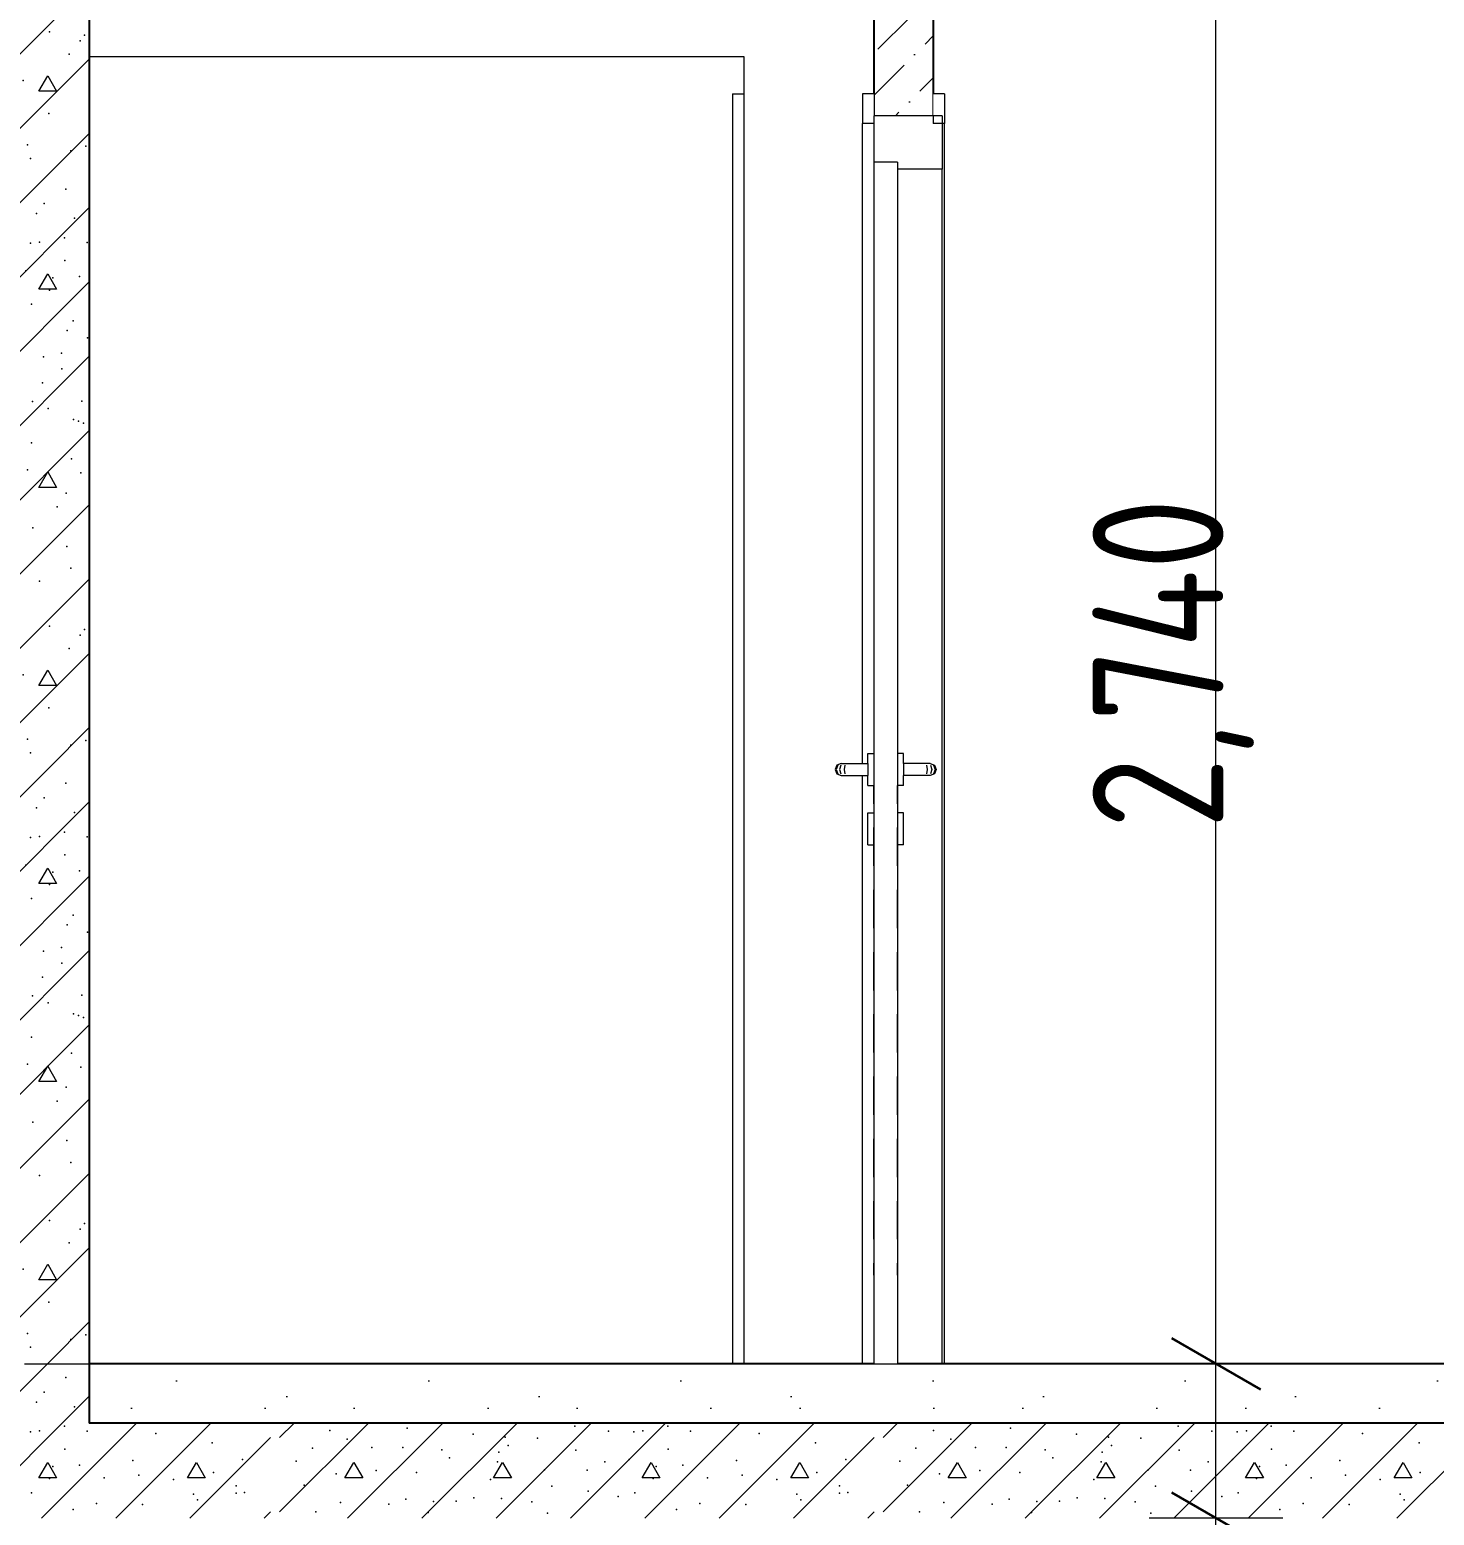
# Model space of a CAD drawing. Header units: millimetres. Extents: x 18162 to 7085488, y 72188 to 247925.
# Drawn here: x 3678329 to 3680692, y 136863 to 139363 of the extents above; entities that cross this region are included whole.
import ezdxf

# ---------------------------------------------------------------- set-up
doc = ezdxf.new("R2010")
doc.units = ezdxf.units.MM
doc.header["$MEASUREMENT"] = 0
doc.linetypes.add('Dot & Dashed', pattern=[670.277762, 317.5, -176.388889, 0, -176.388874])
doc.linetypes.add('Wipeout_Contour', pattern=[1000, 0, -1000])
doc.layers.add('Archicad Doors', color=7, linetype='Continuous')
doc.layers.add('Structural - Bearing', color=7, linetype='Continuous')
doc.styles.add('GENERATED_STYLE_3', font='', dxfattribs={"width": 0.8})
doc.styles.get('GENERATED_STYLE_3').set_extended_font_data('ISOCPEUR MON')
doc.dimstyles.new('GENERATED_STYLE__5', dxfattribs={"dimtxt": 220.000005, "dimasz": 114, "dimexe": 0.18, "dimexo": 150, "dimgap": 0, "dimtad": 1, "dimdec": 0, "dimzin": 0, "dimdsep": 46, "dimtxsty": 'GENERATED_STYLE_3', "dimblk": 'ARROWHEAD_2', "dimblk1": 'ARROWHEAD_2', "dimblk2": 'ARROWHEAD_2', "dimcen": 0.09, "dimclrd": 13, "dimclre": 13, "dimclrt": 13, "dimadec": 0, "dimazin": 0, "dimtfac": 1, "dimtdec": 4, "dimtmove": 0, "dimatfit": 3, "dimfxl": 1, "dimtolj": 1, "dimtzin": 0, "dimarcsym": 0})

# ---------------------------------------------------------------- blocks, each defined once
blk = doc.blocks.new('*X949', base_point=(3761974.7, 95118))
at = {"layer": 'Structural - Bearing', "color": 7, "linetype": 'Continuous', "lineweight": 9}
for p, q in [((3678229.1, 136863.3), (3678383.7, 137018)), ((3678348.7, 136858), (3678508.7, 137018)), ((3678473.7, 136858), (3678633.7, 137018)), ((3678749.5, 136993.7), (3678773.9, 137018)), ((3678749.5, 136868.7), (3678898.9, 137018)), ((3678863.9, 136858), (3679023.9, 137018)), ((3678988.9, 136858), (3679148.9, 137018)), ((3679113.9, 136858), (3679273.9, 137018)), ((3679238.9, 136858), (3679398.9, 137018)), ((3679363.9, 136858), (3679523.9, 137018)), ((3679488.9, 136858), (3679648.9, 137018)), ((3679764.7, 136993.7), (3679789, 137018)), ((3679764.7, 136868.7), (3679914, 137018)), ((3679879, 136858), (3680039, 137018)), ((3680004, 136858), (3680164, 137018)), ((3680129, 136858), (3680289, 137018)), ((3680254, 136858), (3680414, 137018)), ((3680379, 136858), (3680539, 137018)), ((3680504, 136858), (3680664, 137018)), ((3678598.7, 136858), (3678734.4, 136993.7)), ((3679613.9, 136858), (3679749.5, 136993.7)), ((3680629, 136858), (3680764.7, 136993.7)), ((3678344.3, 136926), (3678359.4, 136952)), ((3678359.4, 136952), (3678374.3, 136926)), ((3678594.3, 136926), (3678609.4, 136952)), ((3678609.4, 136952), (3678624.3, 136926)), ((3678859.4, 136926), (3678874.5, 136952)), ((3678874.5, 136952), (3678889.4, 136926)), ((3679109.4, 136926), (3679124.5, 136952)), ((3679124.5, 136952), (3679139.4, 136926)), ((3679359.4, 136926), (3679374.5, 136952)), ((3679374.5, 136952), (3679389.4, 136926)), ((3679609.4, 136926), (3679624.5, 136952)), ((3679624.5, 136952), (3679639.4, 136926)), ((3679874.5, 136926), (3679889.7, 136952)), ((3679889.7, 136952), (3679904.6, 136926)), ((3680124.5, 136926), (3680139.7, 136952)), ((3680139.7, 136952), (3680154.6, 136926)), ((3680374.5, 136926), (3680389.7, 136952)), ((3680389.7, 136952), (3680404.6, 136926)), ((3680624.5, 136926), (3680639.7, 136952)), ((3680639.7, 136952), (3680654.6, 136926)), ((3678374.3, 136926), (3678344.3, 136926)), ((3678624.3, 136926), (3678594.3, 136926)), ((3678889.4, 136926), (3678859.4, 136926)), ((3679139.4, 136926), (3679109.4, 136926)), ((3679389.4, 136926), (3679359.4, 136926)), ((3679639.4, 136926), (3679609.4, 136926)), ((3679904.6, 136926), (3679874.5, 136926)), ((3680154.6, 136926), (3680124.5, 136926)), ((3680404.6, 136926), (3680374.5, 136926)), ((3680654.6, 136926), (3680624.5, 136926)), ((3678723.7, 136858), (3678734.4, 136868.7)), ((3679738.9, 136858), (3679749.5, 136868.7))]:
    blk.add_line(p, q, dxfattribs=at)
for p in [(3678330.2, 137003.5), (3678345.6, 137005), (3678387.4, 137012.8), (3678425.6, 137004.6), (3678541.1, 137000.4), (3678834.2, 137005.9), (3678863.4, 136991.3), (3678964.3, 137009.7), (3679075, 136999.4), (3679129, 136994.2), (3679183.1, 136992.7), (3679246.2, 137012.7), (3679303, 137004.6), (3679345.3, 137003.5), (3679360.8, 137005), (3679402.5, 137012.8), (3679440.8, 137004.6), (3679556.2, 137000.4), (3679849.4, 137005.9), (3679878.5, 136991.3), (3679979.4, 137009.7), (3680090.2, 136999.4), (3680144.1, 136994.2), (3680198.2, 136992.7), (3680261.3, 137012.7), (3680318.1, 137004.6), (3680360.4, 137003.5), (3680375.9, 137005), (3680417.6, 137012.8), (3680455.9, 137004.6), (3680571.4, 137000.4), (3678388.1, 136974.2), (3678636.2, 136984.9), (3678804.6, 136975.8), (3678904.9, 136977.2), (3678956.6, 136976.9), (3679022.3, 136973), (3679118.2, 136969.5), (3679134.1, 136980.7), (3679248, 136972.6), (3679403.2, 136974.2), (3679651.3, 136984.9), (3679819.7, 136975.8), (3679920, 136977.2), (3679971.8, 136976.9), (3680037.4, 136973), (3680133.3, 136969.5), (3680149.2, 136980.7), (3680263.1, 136972.6), (3680418.3, 136974.2), (3680666.4, 136984.9), (3678367.7, 136945.3), (3678412.8, 136947.2), (3678502.8, 136955), (3678687.1, 136956.9), (3678777.6, 136954.3), (3679035.2, 136959.5), (3679116.3, 136953.1), (3679296.5, 136953.1), (3679337.8, 136956.9), (3679382.8, 136945.3), (3679428, 136947.2), (3679517.9, 136955), (3679702.2, 136956.9), (3679792.7, 136954.3), (3680050.4, 136959.5), (3680131.4, 136953.1), (3680311.7, 136953.1), (3680352.9, 136956.9), (3680397.9, 136945.3), (3680443.1, 136947.2), (3680533, 136955), (3678362.5, 136924.7), (3678454.5, 136926), (3678512.4, 136930.3), (3678570.7, 136923), (3678638.1, 136935), (3678844.5, 136932.5), (3678912.1, 136938.3), (3678979.7, 136935), (3679104.3, 136923.1), (3679195.4, 136939.6), (3679266.9, 136938.9), (3679377.7, 136924.7), (3679469.6, 136926), (3679527.5, 136930.3), (3679585.9, 136923), (3679653.2, 136935), (3679859.7, 136932.5), (3679927.3, 136938.3), (3679994.9, 136935), (3680119.4, 136923.1), (3680210.5, 136939.6), (3680282, 136938.9), (3680392.8, 136924.7), (3680484.7, 136926), (3680542.7, 136930.3), (3680601, 136923), (3680668.4, 136935), (3678331.8, 136901), (3678604.6, 136898.3), (3678676.3, 136912.3), (3678676.5, 136900.5), (3678690.3, 136901.5), (3678790.6, 136913.9), (3679076.3, 136892.5), (3679122.7, 136891.2), (3679207.7, 136911.9), (3679268.6, 136903.7), (3679319.3, 136894.9), (3679347, 136901), (3679619.7, 136898.3), (3679691.5, 136912.3), (3679691.6, 136900.5), (3679705.4, 136901.5), (3679805.7, 136913.9), (3680091.5, 136892.5), (3680137.8, 136891.2), (3680222.8, 136911.9), (3680283.8, 136903.7), (3680334.5, 136894.9), (3680362.1, 136901), (3680634.9, 136898.3), (3678402, 136872.9), (3678441.5, 136883), (3678518.7, 136881.4), (3678611.4, 136889.1), (3678810.6, 136869.1), (3678852.1, 136884.5), (3678933, 136881.9), (3678961.7, 136890), (3678999.2, 136867.5), (3679008.4, 136886), (3679046.3, 136887), (3679173.8, 136885.8), (3679200.4, 136866.3), (3679417.2, 136872.9), (3679456.6, 136883), (3679533.8, 136881.4), (3679626.6, 136889.1), (3679825.8, 136869.1), (3679867.2, 136884.5), (3679948.1, 136881.9), (3679976.8, 136890), (3680014.3, 136867.5), (3680023.6, 136886), (3680061.4, 136887), (3680188.9, 136885.8), (3680215.5, 136866.3), (3680432.3, 136872.9), (3680471.7, 136883), (3680549, 136881.4), (3680641.7, 136889.1)]:
    blk.add_point(p, dxfattribs=at)
blk = doc.blocks.new('*X1014', base_point=(3761974.7, 95118))
at = {"layer": 'Structural - Bearing', "color": 7, "linetype": 'Continuous', "lineweight": 9}
for p, q in [((3678229.1, 139738.4), (3678348.7, 139858)), ((3678229.1, 139613.4), (3678429.1, 139813.4)), ((3678234.4, 139785.4), (3678229.1, 139776.1)), ((3678249.5, 139759.4), (3678234.4, 139785.4)), ((3678229.1, 139759.4), (3678249.5, 139759.4)), ((3678229.1, 139488.4), (3678429.1, 139688.4)), ((3678344.3, 139592.7), (3678359.4, 139618.7)), ((3678359.4, 139618.7), (3678374.3, 139592.7)), ((3678374.3, 139592.7), (3678344.3, 139592.7)), ((3678229.1, 139363.4), (3678429.1, 139563.4)), ((3678234.4, 139452.1), (3678229.1, 139442.7)), ((3678249.5, 139426.1), (3678234.4, 139452.1)), ((3678229.1, 139238.4), (3678429.1, 139438.4)), ((3678229.1, 139426), (3678249.5, 139426.1)), ((3678234.4, 139118.7), (3678429.1, 139313.4)), ((3678344.3, 139259.4), (3678359.4, 139285.4)), ((3678359.4, 139285.4), (3678374.3, 139259.4)), ((3678374.3, 139259.4), (3678344.3, 139259.4)), ((3678359.4, 139118.7), (3678429.1, 139188.4)), ((3678229.1, 138988.4), (3678359.4, 139118.7)), ((3678229.1, 139113.4), (3678234.4, 139118.7)), ((3678234.4, 139118.7), (3678229.1, 139109.4)), ((3678249.5, 139092.7), (3678234.4, 139118.7)), ((3678229.1, 139092.7), (3678249.5, 139092.7)), ((3678229.1, 138863.4), (3678429.1, 139063.4)), ((3678344.3, 138926.1), (3678359.4, 138952.1)), ((3678359.4, 138952.1), (3678374.3, 138926)), ((3678229.1, 138738.4), (3678429.1, 138938.4)), ((3678374.3, 138926), (3678344.3, 138926.1)), ((3678229.1, 138613.4), (3678429.1, 138813.4)), ((3678234.4, 138785.4), (3678229.1, 138776.1)), ((3678249.5, 138759.4), (3678234.4, 138785.4)), ((3678229.1, 138759.4), (3678249.5, 138759.4)), ((3678229.1, 138488.4), (3678429.1, 138688.4)), ((3678344.3, 138592.7), (3678359.4, 138618.7)), ((3678359.4, 138618.7), (3678374.3, 138592.7)), ((3678374.3, 138592.7), (3678344.3, 138592.7)), ((3678229.1, 138363.4), (3678429.1, 138563.4)), ((3678234.4, 138452.1), (3678229.1, 138442.7)), ((3678249.5, 138426.1), (3678234.4, 138452.1)), ((3678229.1, 138238.4), (3678429.1, 138438.4)), ((3678229.1, 138426), (3678249.5, 138426.1)), ((3678234.4, 138118.7), (3678429.1, 138313.4)), ((3678344.3, 138259.4), (3678359.4, 138285.4)), ((3678359.4, 138285.4), (3678374.3, 138259.4)), ((3678374.3, 138259.4), (3678344.3, 138259.4)), ((3678359.4, 138118.7), (3678429.1, 138188.4)), ((3678229.1, 137988.3), (3678359.4, 138118.7)), ((3678229.1, 138113.3), (3678234.4, 138118.7)), ((3678234.4, 138118.7), (3678229.1, 138109.4)), ((3678249.5, 138092.7), (3678234.4, 138118.7)), ((3678229.1, 138092.7), (3678249.5, 138092.7)), ((3678229.1, 137863.3), (3678429.1, 138063.3)), ((3678344.3, 137926), (3678359.4, 137952)), ((3678359.4, 137952), (3678374.3, 137926)), ((3678229.1, 137738.3), (3678429.1, 137938.3)), ((3678374.3, 137926), (3678344.3, 137926)), ((3678229.1, 137613.3), (3678429.1, 137813.3)), ((3678234.4, 137785.4), (3678229.1, 137776)), ((3678249.5, 137759.4), (3678234.4, 137785.4)), ((3678229.1, 137759.3), (3678249.5, 137759.4)), ((3678229.1, 137488.3), (3678429.1, 137688.3)), ((3678344.3, 137592.7), (3678359.4, 137618.7)), ((3678359.4, 137618.7), (3678374.3, 137592.7)), ((3678374.3, 137592.7), (3678344.3, 137592.7)), ((3678229.1, 137363.3), (3678429.1, 137563.3)), ((3678234.4, 137452), (3678229.1, 137442.7)), ((3678249.5, 137426), (3678234.4, 137452)), ((3678229.1, 137238.3), (3678429.1, 137438.3)), ((3678229.1, 137426), (3678249.5, 137426)), ((3678234.4, 137118.7), (3678429.1, 137313.3)), ((3678344.3, 137259.4), (3678359.4, 137285.4)), ((3678359.4, 137285.4), (3678374.3, 137259.3)), ((3678374.3, 137259.3), (3678344.3, 137259.4)), ((3678359.4, 137118.7), (3678429.1, 137188.3)), ((3678229.1, 137113.3), (3678234.4, 137118.7)), ((3678234.4, 137118.7), (3678229.1, 137109.4)), ((3678249.5, 137092.7), (3678234.4, 137118.7)), ((3678258.7, 137018), (3678359.4, 137118.7)), ((3678229.1, 137092.7), (3678249.5, 137092.7)), ((3678383.7, 137018), (3678429.1, 137063.3))]:
    blk.add_line(p, q, dxfattribs=at)
for p in [(3678256.9, 139852.7), (3678292, 139846.1), (3678392, 139856.7), (3678426, 139844.4), (3678231.3, 139817.2), (3678382.6, 139818.7), (3678352.5, 139812.3), (3678383.1, 139792.1), (3678241.5, 139776.7), (3678298.2, 139780.6), (3678350.3, 139768.7), (3678276.3, 139748.4), (3678287.4, 139718.4), (3678333.6, 139737.2), (3678360, 139725.2), (3678416.6, 139738.1), (3678277.7, 139696), (3678402.8, 139706.8), (3678411, 139704.2), (3678419.8, 139700.7), (3678332.1, 139667.4), (3678325.2, 139622.2), (3678399.5, 139640.6), (3678415.2, 139617.2), (3678251, 139611), (3678260.8, 139601.6), (3678279.5, 139588), (3678390.5, 139583.2), (3678232.8, 139560), (3678375, 139560.1), (3678334.3, 139524.7), (3678239, 139493.6), (3678391.7, 139493.5), (3678257.5, 139463.7), (3678290, 139462.7), (3678398.2, 139456.5), (3678292, 139432.8), (3678345.6, 139434.9), (3678283.6, 139409.3), (3678309.1, 139369.8), (3678260.7, 139365.3), (3678362.6, 139359.1), (3678413.8, 139344.2), (3678421.4, 139353.9), (3678300.8, 139340.6), (3678395.7, 139321.5), (3678282.3, 139280.3), (3678317.8, 139277.2), (3678263.7, 139227.8), (3678295.2, 139218.1), (3678295.2, 139218.1), (3678361.1, 139221.6), (3678325.6, 139169.1), (3678423.5, 139166.8), (3678330.2, 139145.9), (3678398.1, 139158.8), (3678389.6, 139094.7), (3678272.5, 139087), (3678353.5, 139070.3), (3678266.8, 139046.8), (3678292.6, 139041.6), (3678294.7, 139057.6), (3678340.6, 139053.5), (3678404.6, 139045.5), (3678279.2, 139037.5), (3678231.1, 139012.7), (3678287.9, 139004.6), (3678330.2, 139003.5), (3678345.6, 139005.1), (3678387.4, 139012.8), (3678425.6, 139004.6), (3678232.8, 138972.6), (3678388.1, 138974.3), (3678281.4, 138953.1), (3678322.6, 138956.9), (3678367.7, 138945.4), (3678412.8, 138947.3), (3678251.8, 138938.9), (3678362.5, 138924.8), (3678253.5, 138903.8), (3678304.2, 138894.9), (3678331.8, 138901), (3678402, 138872.9), (3678256.9, 138852.6), (3678292, 138846.1), (3678392, 138856.7), (3678426, 138844.4), (3678231.3, 138817.2), (3678382.6, 138818.7), (3678352.5, 138812.3), (3678383.1, 138792.1), (3678241.5, 138776.7), (3678298.2, 138780.5), (3678350.3, 138768.6), (3678276.3, 138748.3), (3678287.4, 138718.4), (3678333.6, 138737.2), (3678360, 138725.2), (3678416.6, 138738), (3678277.7, 138696), (3678402.8, 138706.8), (3678411, 138704.2), (3678419.8, 138700.6), (3678332.1, 138667.4), (3678325.2, 138622.1), (3678399.5, 138640.6), (3678415.2, 138617.2), (3678251, 138611), (3678260.8, 138601.5), (3678279.5, 138588), (3678390.5, 138583.2), (3678232.8, 138560), (3678375, 138560.1), (3678334.3, 138524.7), (3678239, 138493.6), (3678391.7, 138493.5), (3678257.5, 138463.7), (3678290, 138462.7), (3678398.2, 138456.5), (3678292, 138432.8), (3678345.6, 138434.9), (3678283.6, 138409.3), (3678309.1, 138369.8), (3678260.7, 138365.3), (3678362.6, 138359.1), (3678413.8, 138344.2), (3678421.4, 138353.8), (3678300.8, 138340.6), (3678395.7, 138321.5), (3678282.3, 138280.3), (3678317.8, 138277.2), (3678263.7, 138227.8), (3678295.2, 138218), (3678295.2, 138218), (3678361.1, 138221.6), (3678325.6, 138169.1), (3678423.5, 138166.7), (3678330.2, 138145.9), (3678398.1, 138158.8), (3678389.6, 138094.7), (3678272.5, 138087), (3678353.5, 138070.3), (3678266.8, 138046.8), (3678292.6, 138041.6), (3678294.7, 138057.6), (3678340.6, 138053.5), (3678404.6, 138045.4), (3678279.2, 138037.5), (3678231.1, 138012.7), (3678287.9, 138004.6), (3678330.2, 138003.5), (3678345.6, 138005.1), (3678387.4, 138012.8), (3678425.6, 138004.6), (3678232.8, 137972.6), (3678388.1, 137974.3), (3678281.4, 137953.1), (3678322.6, 137956.9), (3678367.7, 137945.4), (3678412.8, 137947.2), (3678251.8, 137938.9), (3678362.5, 137924.7), (3678253.5, 137903.8), (3678304.2, 137894.9), (3678331.8, 137901), (3678402, 137872.9), (3678256.9, 137852.6), (3678292, 137846.1), (3678392, 137856.7), (3678426, 137844.3), (3678231.3, 137817.2), (3678382.6, 137818.7), (3678352.5, 137812.3), (3678383.1, 137792.1), (3678241.5, 137776.7), (3678298.2, 137780.5), (3678350.3, 137768.6), (3678276.3, 137748.3), (3678287.4, 137718.4), (3678333.6, 137737.1), (3678360, 137725.1), (3678416.6, 137738), (3678277.7, 137696), (3678402.8, 137706.8), (3678411, 137704.2), (3678419.8, 137700.6), (3678332.1, 137667.4), (3678325.2, 137622.1), (3678399.5, 137640.6), (3678415.2, 137617.2), (3678251, 137611), (3678260.8, 137601.5), (3678279.5, 137588), (3678390.5, 137583.2), (3678232.8, 137560), (3678375, 137560.1), (3678334.3, 137524.7), (3678239, 137493.6), (3678391.7, 137493.5), (3678257.5, 137463.7), (3678290, 137462.6), (3678398.2, 137456.5), (3678292, 137432.8), (3678345.6, 137434.8), (3678283.6, 137409.3), (3678309.1, 137369.8), (3678260.7, 137365.3), (3678362.6, 137359.1), (3678413.8, 137344.2), (3678421.4, 137353.8), (3678300.8, 137340.6), (3678395.7, 137321.5), (3678282.3, 137280.3), (3678317.8, 137277.2), (3678263.7, 137227.8), (3678295.2, 137218), (3678295.2, 137218), (3678361.1, 137221.6), (3678325.6, 137169), (3678423.5, 137166.7), (3678330.2, 137145.9), (3678398.1, 137158.8), (3678389.6, 137094.7), (3678272.5, 137086.9), (3678353.5, 137070.2), (3678266.8, 137046.8), (3678292.6, 137041.6), (3678294.7, 137057.6), (3678340.6, 137053.5), (3678404.6, 137045.4), (3678279.2, 137037.5)]:
    blk.add_point(p, dxfattribs=at)
blk = doc.blocks.new('*D1111', base_point=(3761974.7, 95118))
at = {"color": 12, "linetype": 'Continuous', "lineweight": 35}
for p, q in [((3680249.8, 136901.3), (3680399.8, 136814.7)), ((3680249.8, 134161.3), (3680399.8, 134074.7))]:
    blk.add_line(p, q, dxfattribs=at)
at = {"color": 13, "linetype": 'Continuous', "lineweight": 13}
for p, q in [((3680437.3, 136858), (3680212.3, 136858)), ((3680324.8, 134118), (3680324.8, 136858)), ((3680437.3, 134118), (3680212.3, 134118)), ((3680324.8, 133858), (3680324.8, 134118))]:
    blk.add_line(p, q, dxfattribs=at)
at = {"color": 13, "lineweight": 13, "char_height": 220, "attachment_point": 7, "rotation": 90, "style": 'GENERATED_STYLE_3'}
for s, insert in [('\\A1;{\\pql;\\fISOCPEUR MON|b0|i0|c0|p0;\\W0.800000;260}', (3680344.7, 136445.8)), ('\\A1;{\\pql;\\fISOCPEUR MON|b0|i0|c0|p0;\\W0.800000;2,740}', (3680388.6, 135018.2))]:
    blk.add_mtext(s, dxfattribs=dict(at, insert=insert))
blk = doc.blocks.new('ARROWHEAD_2')
at = {"color": 0, "linetype": 'Continuous', "lineweight": 0}
for p, q in [((-0.378, -0.655), (0.378, 0.655)), ((0, 0), (-1, 0))]:
    blk.add_line(p, q, dxfattribs=at)
blk = doc.blocks.new('*D1112', base_point=(3761974.7, 95118))
at = {"color": 12, "linetype": 'Continuous', "lineweight": 35}
for p, q in [((3680249.8, 137161.3), (3680399.8, 137074.7)), ((3680249.8, 136901.3), (3680399.8, 136814.7))]:
    blk.add_line(p, q, dxfattribs=at)
at = {"color": 13, "linetype": 'Continuous', "lineweight": 13}
blk.add_line((3680324.8, 136858), (3680324.8, 137118), dxfattribs=at)
blk = doc.blocks.new('*D1113', base_point=(3761974.7, 95118))
at = {"color": 12, "linetype": 'Continuous', "lineweight": 35}
for p, q in [((3680249.8, 139901.3), (3680399.8, 139814.7)), ((3680249.8, 137161.3), (3680399.8, 137074.7))]:
    blk.add_line(p, q, dxfattribs=at)
at = {"color": 13, "linetype": 'Continuous', "lineweight": 13}
for p, q in [((3680437.3, 139858), (3680212.3, 139858)), ((3680324.8, 137118), (3680324.8, 139858)), ((3680437.3, 137118), (3680212.3, 137118)), ((3680324.8, 136858), (3680324.8, 137118))]:
    blk.add_line(p, q, dxfattribs=at)
at = {"color": 13, "lineweight": 13, "char_height": 220, "attachment_point": 7, "rotation": 90, "style": 'GENERATED_STYLE_3'}
for s, insert in [('\\A1;{\\pql;\\fISOCPEUR MON|b0|i0|c0|p0;\\W0.800000;260}', (3680344.7, 139445.8)), ('\\A1;{\\pql;\\fISOCPEUR MON|b0|i0|c0|p0;\\W0.800000;2,740}', (3680388.6, 138018.2))]:
    blk.add_mtext(s, dxfattribs=dict(at, insert=insert))

msp = doc.modelspace()

# ---------------------------------------------------------------- hatches: boundary and pattern name
at = {"layer": 'Structural - Bearing', "linetype": 'Continuous', "lineweight": 9}
h = msp.add_hatch(dxfattribs=at)
h.set_pattern_fill('Dot___Dashed_0003', style=0, pattern_type=2)
h.set_pattern_definition([(45, (3761974.73, 95118.01), (-70.71068, 70.71068), [75, -25, 0, -25]), (45, (3761983.57, 95197.56), (-70.71068, 70.71068), [75, -25, 0, -25])])
h.paths.add_polyline_path([(3679749.1, 139218), (3679849.1, 139218), (3679849.1, 139858), (3679749.1, 139858)])
h = msp.add_hatch(dxfattribs=at)
h.set_pattern_fill('Lightweight_Concrete_0003', style=0, pattern_type=2)
h.set_pattern_definition([(0, (3761974.7, 95118), (0, 779.423), [48.75, -401.25]), (0, (3762199.7, 95507.7), (0, 779.423), [48.75, -401.25]), (60, (3761974.7, 95118), (-675, 389.7114), [48.75, -401.25]), (60, (3762424.7, 95118), (-675, 389.7114), [48.75, -401.25]), (120, (3762023.5, 95118), (675, 389.7114), [48.75, -401.25]), (120, (3762473.5, 95118), (675, 389.7114), [48.75, -401.25]), (0, (3761974.73, 95193), (0, 150), [0, -150, 0, -225]), (45, (3762049.73, 95193), (-106.06602, 106.06602), [0, -112.5, 0, -187.5])])
h.paths.add_polyline_path([(3678429.1, 137018), (3683229.1, 137018), (3683229.1, 137118), (3678429.1, 137118)])

# ---------------------------------------------------------------- linework, layer by layer
at = {"layer": 'Archicad Doors', "color": 7, "linetype": 'Continuous', "lineweight": 9}
for p, q in [((3678429.1, 139318), (3679530.4, 139318)), ((3679530.4, 139318), (3679530.4, 137118)), ((3679511.4, 139255), (3679511.4, 137118)), ((3679511.4, 139255), (3679530.4, 139255)), ((3679687, 138125.1), (3679684.1, 138118)), ((3679684.1, 138118), (3679687, 138110.9)), ((3679688.5, 138125.1), (3679685.8, 138118)), ((3679685.8, 138118), (3679688.5, 138110.9)), ((3679694.1, 138128), (3679687, 138125.1)), ((3679693.4, 138125.1), (3679691.2, 138118)), ((3679691.2, 138118), (3679693.4, 138110.9)), ((3679694.1, 138128), (3679695.2, 138128)), ((3679695.2, 138128), (3679698.4, 138128)), ((3679698.4, 138128), (3679703.3, 138128)), ((3679700.6, 138125.1), (3679699.4, 138118)), ((3679699.4, 138118), (3679700.6, 138110.9)), ((3679703.3, 138128), (3679709.1, 138128)), ((3679834.8, 138128), (3679829.1, 138128)), ((3679839.7, 138128), (3679834.8, 138128)), ((3679837.6, 138125.1), (3679838.7, 138118)), ((3679838.7, 138118), (3679837.6, 138110.9)), ((3679842.9, 138128), (3679839.7, 138128)), ((3679844.1, 138128), (3679842.9, 138128)), ((3679844.1, 138128), (3679851.1, 138125.1)), ((3679844.8, 138125.1), (3679846.9, 138118)), ((3679846.9, 138118), (3679844.8, 138110.9)), ((3679849.6, 138125.1), (3679852.3, 138118)), ((3679852.3, 138118), (3679849.6, 138110.9)), ((3679851.1, 138125.1), (3679854.1, 138118)), ((3679854.1, 138118), (3679851.1, 138110.9)), ((3679687, 138110.9), (3679694.1, 138108)), ((3679694.1, 138108), (3679695.2, 138108)), ((3679695.2, 138108), (3679698.4, 138108)), ((3679698.4, 138108), (3679703.3, 138108)), ((3679703.3, 138108), (3679709.1, 138108)), ((3679730.1, 137118), (3679730.1, 138108)), ((3679834.8, 138108), (3679829.1, 138108)), ((3679839.7, 138108), (3679834.8, 138108)), ((3679842.9, 138108), (3679839.7, 138108)), ((3679844.1, 138108), (3679842.9, 138108)), ((3679851.1, 138110.9), (3679844.1, 138108))]:
    msp.add_line(p, q, dxfattribs=at)
at = {"layer": 'Structural - Bearing', "color": 7, "linetype": 'Continuous', "lineweight": 25}
for p, q in [((3678429.1, 139858), (3678429.1, 137118)), ((3678429.1, 137118), (3678429.1, 137018)), ((3683229.1, 137018), (3678429.1, 137018))]:
    msp.add_line(p, q, dxfattribs=at)
at = {"layer": 'Structural - Bearing', "color": 7, "linetype": 'Continuous', "lineweight": 25, "flags": 128}
for points in [[(3679749.1, 139858), (3679749.1, 139255), (3679749.1, 139218)], [(3679849.1, 139858), (3679849.1, 139255), (3679849.1, 139218)], [(3683229.1, 137118), (3679789.1, 137118), (3679749.1, 137118), (3678429.1, 137118)]]:
    msp.add_lwpolyline(points, dxfattribs=at)

# ---------------------------------------------------------------- block references
at = {"layer": 'Structural - Bearing', "lineweight": 0}
for name in ['*X1014', '*X949']:
    msp.add_blockref(name, (3761974.7, 95118), dxfattribs=at)

# ---------------------------------------------------------------- dimensions: what is measured, and where the dimension line sits
at = {"color": 13, "linetype": 'Continuous', "lineweight": 13}
dim = msp.add_linear_dim(base=(3680324.8, 136858), p1=(3676329.1, 134118), p2=(3674429.1, 136858), angle=90, dimstyle='GENERATED_STYLE__5', dxfattribs=at)
dim.commit()
dim.dimension.update_dxf_attribs({"geometry": '*D1111', "text_midpoint": (3680170.8, 135386.7), "dimtype": 160, "text_rotation": 90})

# ---------------------------------------------------------------- next in the draw order: wipeouts: each hides what was drawn before it
at = {"color": 254, "linetype": 'Wipeout_Contour', "lineweight": 0, "ltscale": 14729490.52073273}
msp.add_wipeout([(3679730.1, 139205), (3679749.1, 139205), (3679749.1, 139255), (3679730.1, 139255)], dxfattribs=at).dxf.layer = 'Archicad Doors'
at = {"color": 254, "linetype": 'Wipeout_Contour', "lineweight": 0, "ltscale": 22094958.75848588}
msp.add_wipeout([(3679849.1, 139255), (3679849.1, 139218), (3679864.1, 139218), (3679864.1, 139205), (3679868.1, 139205), (3679868.1, 139255)], dxfattribs=at).dxf.layer = 'Archicad Doors'
at = {"color": 254, "linetype": 'Wipeout_Contour', "lineweight": 0, "ltscale": 14729443.1344973}
msp.add_wipeout([(3679749.1, 137118), (3679789.1, 137118), (3679789.1, 139140), (3679749.1, 139140)], dxfattribs=at).dxf.layer = 'Archicad Doors'

# ---------------------------------------------------------------- next in the draw order: linework, layer by layer
at = {"color": 8, "linetype": 'Dot & Dashed', "lineweight": 13}
msp.add_line((3658879.3, 137118), (3689916.5, 137118), dxfattribs=at)
at = {"layer": 'Archicad Doors', "color": 7, "linetype": 'Continuous', "lineweight": 9}
for p, q in [((3679730.1, 139255), (3679730.1, 139205)), ((3679749.1, 139255), (3679730.1, 139255)), ((3679868.1, 139255), (3679849.1, 139255)), ((3679730.1, 138128), (3679730.1, 139205)), ((3679749, 138991.2), (3679749, 138970.9)), ((3679789.2, 138991.2), (3679789.2, 138970.9)), ((3679749, 138930.6), (3679749, 138866.2)), ((3679789.2, 138930.6), (3679789.2, 138866.2)), ((3679749, 138825.9), (3679749, 138761.5)), ((3679789.2, 138825.9), (3679789.2, 138761.5)), ((3679749, 138721.2), (3679749, 138656.8)), ((3679789.2, 138721.2), (3679789.2, 138656.8)), ((3679749, 138616.5), (3679749, 138552.1)), ((3679789.2, 138616.5), (3679789.2, 138552.1)), ((3679749, 138511.8), (3679749, 138447.3)), ((3679789.2, 138511.8), (3679789.2, 138447.3)), ((3679749, 138407.1), (3679749, 138342.6)), ((3679789.2, 138407.1), (3679789.2, 138342.6)), ((3679749, 138302.4), (3679749, 138237.9)), ((3679789.2, 138302.4), (3679789.2, 138237.9)), ((3679749, 138197.7), (3679749, 138193.4)), ((3679749, 138193.4), (3679749, 138145)), ((3679789.2, 138197.7), (3679789.2, 138193.4)), ((3679789.2, 138193.4), (3679789.2, 138145.3)), ((3679739.1, 138141.4), (3679739.1, 138145)), ((3679739.1, 138145), (3679739.2, 138145)), ((3679739.1, 138131.5), (3679739.1, 138141.4)), ((3679739.2, 138145), (3679749, 138145)), ((3679749, 138145), (3679749.1, 138145)), ((3679789.2, 138145), (3679789.1, 138145)), ((3679799, 138145), (3679789.2, 138145)), ((3679799.1, 138145), (3679799, 138145)), ((3679799.1, 138141.4), (3679799.1, 138145)), ((3679799.1, 138131.5), (3679799.1, 138141.4)), ((3679709.1, 138128), (3679739.1, 138128)), ((3679739.1, 138128), (3679739.1, 138131.5)), ((3679739.1, 138128), (3679739.1, 138125.1)), ((3679739.1, 138125.1), (3679739.1, 138118)), ((3679739.1, 138118), (3679739.1, 138110.9)), ((3679799.1, 138128), (3679799.1, 138131.5)), ((3679799.1, 138128), (3679799.1, 138125.1)), ((3679829.1, 138128), (3679799.1, 138128)), ((3679799.1, 138125.1), (3679799.1, 138118)), ((3679799.1, 138118), (3679799.1, 138110.9)), ((3679709.1, 138108), (3679739.1, 138108)), ((3679739.1, 138110.9), (3679739.1, 138108)), ((3679739.1, 138104.5), (3679739.1, 138108)), ((3679739.1, 138094.6), (3679739.1, 138104.5)), ((3679739.1, 138091), (3679739.1, 138094.6)), ((3679739.1, 138091), (3679739.2, 138091)), ((3679739.2, 138091), (3679749, 138091)), ((3679749, 138091), (3679749.1, 138091)), ((3679749, 138064.6), (3679749, 138091)), ((3679789.2, 138091), (3679789.1, 138091)), ((3679789.2, 138064.6), (3679789.2, 138091)), ((3679799, 138091), (3679789.2, 138091)), ((3679799.1, 138091), (3679799, 138091)), ((3679799.1, 138110.9), (3679799.1, 138108)), ((3679799.1, 138104.5), (3679799.1, 138108)), ((3679829.1, 138108), (3679799.1, 138108)), ((3679799.1, 138094.6), (3679799.1, 138104.5)), ((3679799.1, 138091), (3679799.1, 138094.6)), ((3679739.1, 138041.4), (3679739.1, 138045)), ((3679739.1, 138045), (3679739.2, 138045)), ((3679739.1, 138031.5), (3679739.1, 138041.4)), ((3679739.2, 138045), (3679749, 138045)), ((3679749, 138060.3), (3679749, 138064.6)), ((3679749, 138045), (3679749.1, 138045)), ((3679789.2, 138045), (3679789.1, 138045)), ((3679789.2, 138060.3), (3679789.2, 138064.6)), ((3679799, 138045), (3679789.2, 138045)), ((3679799.1, 138045), (3679799, 138045)), ((3679799.1, 138041.4), (3679799.1, 138045)), ((3679799.1, 138031.5), (3679799.1, 138041.4)), ((3679739.1, 138018), (3679739.1, 138031.5)), ((3679739.1, 138004.5), (3679739.1, 138018)), ((3679749, 137955.6), (3679749, 138020.1)), ((3679789.2, 137955.6), (3679789.2, 138020.1)), ((3679799.1, 138018), (3679799.1, 138031.5)), ((3679799.1, 138004.5), (3679799.1, 138018)), ((3679739.1, 137994.6), (3679739.1, 138004.5)), ((3679739.1, 137991), (3679739.1, 137994.6)), ((3679739.1, 137991), (3679739.2, 137991)), ((3679739.2, 137991), (3679749, 137991)), ((3679749, 137991), (3679749.1, 137991)), ((3679789.2, 137991), (3679789.1, 137991)), ((3679799, 137991), (3679789.2, 137991)), ((3679799.1, 137991), (3679799, 137991)), ((3679799.1, 137994.6), (3679799.1, 138004.5)), ((3679799.1, 137991), (3679799.1, 137994.6)), ((3679749, 137850.9), (3679749, 137915.4)), ((3679789.2, 137850.9), (3679789.2, 137915.4)), ((3679749, 137746.2), (3679749, 137810.7)), ((3679789.2, 137746.2), (3679789.2, 137810.7)), ((3679749, 137641.5), (3679749, 137706)), ((3679789.2, 137641.5), (3679789.2, 137706)), ((3679749, 137536.8), (3679749, 137601.3)), ((3679789.2, 137536.8), (3679789.2, 137601.3)), ((3679749, 137432.1), (3679749, 137496.6)), ((3679789.2, 137432.1), (3679789.2, 137496.6)), ((3679749, 137327.4), (3679749, 137391.8)), ((3679789.2, 137327.4), (3679789.2, 137391.8)), ((3679749, 137266.8), (3679749, 137287.1)), ((3679789.2, 137266.8), (3679789.2, 137287.1))]:
    msp.add_line(p, q, dxfattribs=at)

# ---------------------------------------------------------------- next in the draw order: dimensions: what is measured, and where the dimension line sits
at = {"color": 13, "linetype": 'Continuous', "lineweight": 13}
dim = msp.add_linear_dim(base=(3680324.8, 137118), p1=(3674429.1, 136858), p2=(3676329.1, 137118), angle=90, dimstyle='GENERATED_STYLE__5', dxfattribs=at)
dim.commit()
dim.dimension.update_dxf_attribs({"geometry": '*D1112', "text_midpoint": (3680170.8, 136696.9), "dimtype": 160, "text_rotation": 90})

# ---------------------------------------------------------------- next in the draw order: wipeouts: each hides what was drawn before it
at = {"color": 254, "linetype": 'Wipeout_Contour', "lineweight": 0, "ltscale": 22094587.37347523}
msp.add_wipeout([(3679749.1, 139218), (3679749.1, 139140), (3679789.1, 139140), (3679789.1, 139128), (3679864.1, 139128), (3679864.1, 139218)], dxfattribs=at).dxf.layer = 'Archicad Doors'

# ---------------------------------------------------------------- next in the draw order: linework, layer by layer
at = {"layer": 'Archicad Doors', "color": 7, "linetype": 'Continuous', "lineweight": 9}
for p, q in [((3679868.1, 139255), (3679868.1, 139205)), ((3679849.1, 139218), (3679849.1, 139205)), ((3679864.1, 139218), (3679864.1, 139128)), ((3679749.1, 139205), (3679730.1, 139205)), ((3679868.1, 139205), (3679849.1, 139205)), ((3679868.1, 137118), (3679868.1, 139205)), ((3679789.1, 139140), (3679749.1, 139140)), ((3679864.1, 139128), (3679789.1, 139128)), ((3679864.1, 137118), (3679864.1, 139128))]:
    msp.add_line(p, q, dxfattribs=at)
at = {"layer": 'Archicad Doors', "color": 7, "linetype": 'Continuous', "lineweight": 9, "flags": 128}
for points in [[(3679749.1, 139218), (3679749.1, 139205), (3679749.1, 139140), (3679749.1, 137118)], [(3679864.1, 139218), (3679849.1, 139218), (3679749.1, 139218)], [(3679789.1, 139140), (3679789.1, 139128), (3679789.1, 137118)]]:
    msp.add_lwpolyline(points, dxfattribs=at)

# ---------------------------------------------------------------- next in the draw order: dimensions: what is measured, and where the dimension line sits
at = {"color": 13, "linetype": 'Continuous', "lineweight": 13}
dim = msp.add_linear_dim(base=(3680324.8, 139858), p1=(3676329.1, 137118), p2=(3674429.1, 139858), angle=90, dimstyle='GENERATED_STYLE__5', dxfattribs=at)
dim.commit()
dim.dimension.update_dxf_attribs({"geometry": '*D1113', "text_midpoint": (3680170.8, 138386.7), "dimtype": 160, "text_rotation": 90})

doc.saveas('drawing.dxf')
